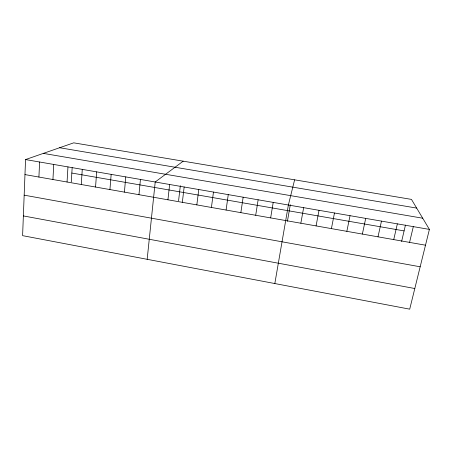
<?xml version="1.0" encoding="UTF-8"?>
<svg xmlns="http://www.w3.org/2000/svg" width="452" height="452" viewBox="0 0 452 452"><rect width="100%" height="100%" fill="white"/><g stroke="black" fill="none" stroke-linecap="round" stroke-linejoin="round"><path stroke-width="0.68" d="M25.549 159.573L22.6 235.656L409.71 309.162L429.4 229.407L411.467 199.394L73.71 142.838L25.549 159.573L429.4 229.407M38.912 177.048L39.601 162.002M52.941 179.523L53.737 164.443M67.054 182.009L67.958 166.907M71.28 181.936L72.167 167.692M81.258 184.518L82.275 169.381M95.547 187.032L96.677 171.873M109.932 189.569L111.169 174.376M124.402 192.123L125.758 176.901M138.967 194.688L140.436 179.438M147.171 259.307L155.211 181.992L183.201 161.172M167.935 199.795L169.641 184.489M178.574 200.824L180.337 185.704M182.337 202.332L184.156 186.998M196.829 204.886L198.767 189.524M211.412 207.457L213.468 192.066M226.085 210.044L228.26 194.626M240.848 212.643L243.148 197.202M255.702 215.265L258.132 199.79M270.652 217.898L273.206 202.4M274.827 283.551L288.376 205.022L294.614 179.828M287.415 221.327L290.303 204.705M300.84 223.22L303.648 207.66M316.072 225.91L319.016 210.321M331.406 228.61L334.48 212.994M346.842 231.328L350.046 215.683M362.368 234.068L365.708 218.395M378.002 236.825L381.477 221.118M393.732 239.594L397.348 223.864M401.619 241.464L405.455 225.068M409.563 242.385L413.32 226.627M59.624 147.731L416.659 208.084M43.358 153.386L422.71 218.209M71.834 173.048L404.094 230.899M24.967 174.591L425.501 245.199M24.171 195.162L420.174 266.782M23.363 215.92L414.806 288.523"/></g></svg>
